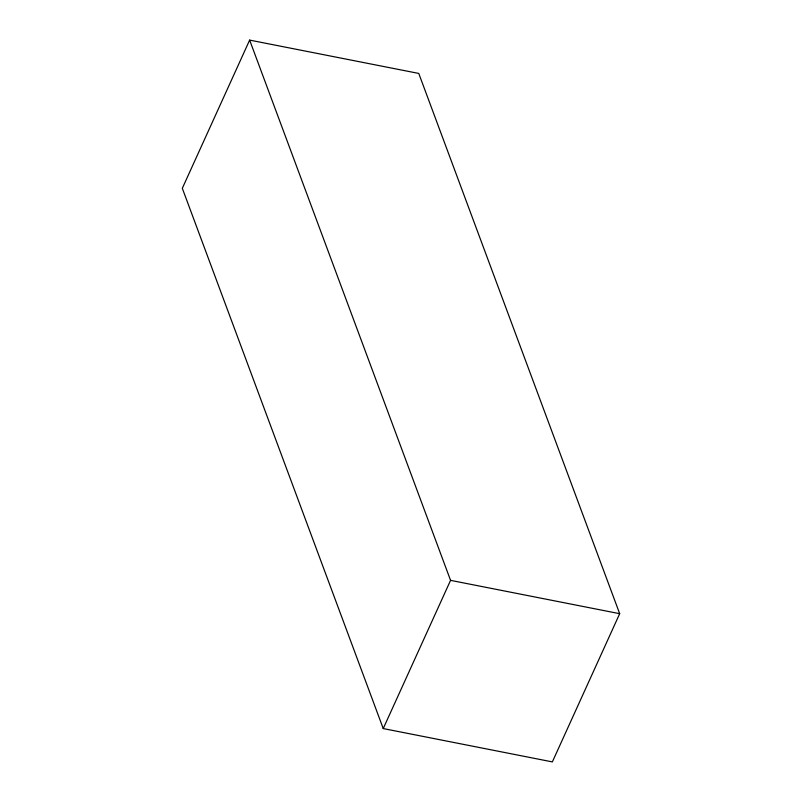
<?xml version="1.0" encoding="UTF-8"?>
<svg xmlns="http://www.w3.org/2000/svg" width="802" height="802" viewBox="0 0 802 802"><rect width="100%" height="100%" fill="white"/><g stroke="black" fill="none" stroke-linecap="round" stroke-linejoin="round"><path stroke-width="1.2" d="M249.643 40.1L182.315 188.31L383.236 728.567L552.357 761.9L619.685 613.69L418.764 73.433L249.643 40.1L450.564 580.357L383.236 728.567M450.564 580.357L619.685 613.69"/></g></svg>
